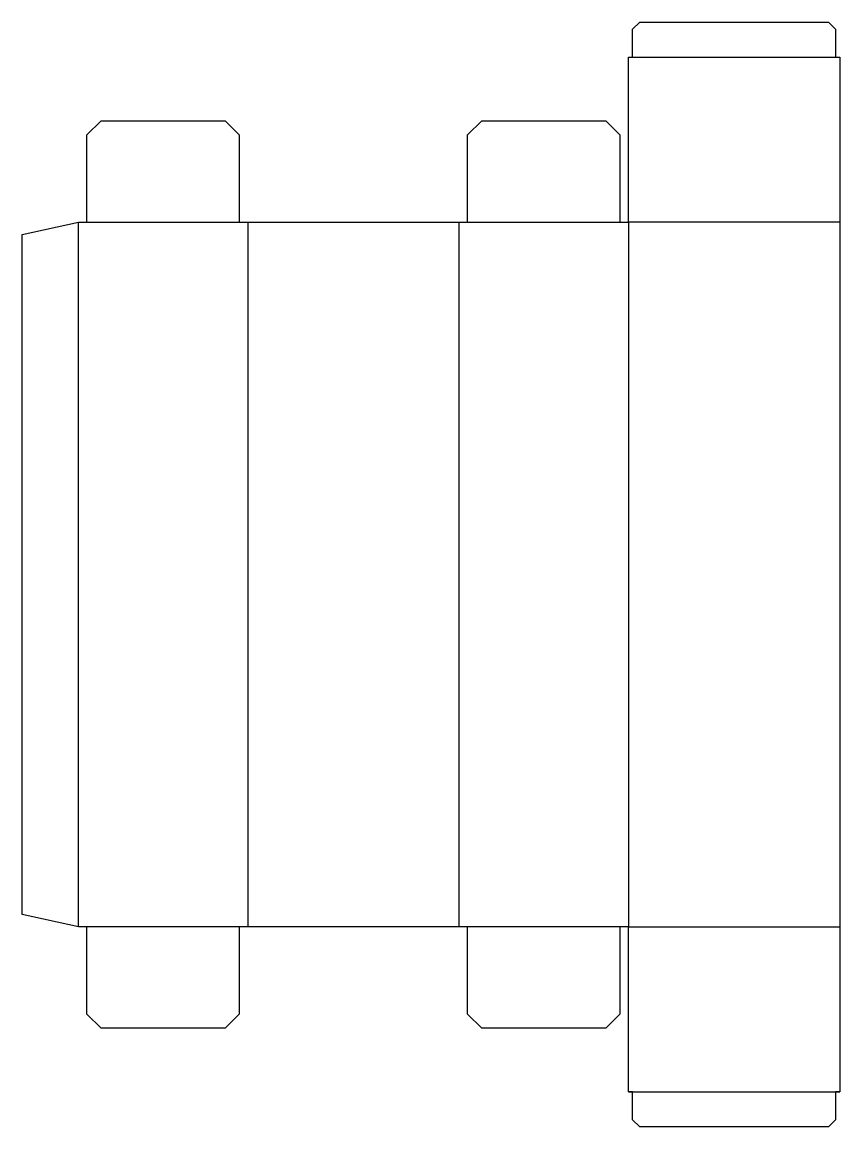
# Model space of a CAD drawing. Header units: millimetres. Extents: x -160 to 420, y -142 to 642.
import ezdxf

# ---------------------------------------------------------------- set-up
doc = ezdxf.new("R2010")
doc.units = ezdxf.units.MM
doc.layers.add('crease', color=1, linetype='CONTINUOUS')
doc.layers.add('cut', color=7, linetype='CONTINUOUS')

msp = doc.modelspace()

# ---------------------------------------------------------------- linework, layer by layer
at = {"layer": 'crease'}
for p, q in [((270, 617), (420, 617)), ((420, 500), (270, 500)), ((270, 0), (420, 0)), ((270, -117), (420, -117))]:
    msp.add_line(p, q, dxfattribs=at)
for points in [[(0, 500), (0, 0), (-120, 0), (-120, 500)], [(150, 0), (150, 500), (270, 500), (270, 0)]]:
    msp.add_lwpolyline(points, close=True, dxfattribs=at)
at = {"layer": 'cut'}
msp.add_lwpolyline([(0, 500), (150, 500), (156, 500), (156, 562), (166, 572), (254, 572), (264, 562), (264, 500), (270, 500), (270, 617), (273, 617), (273, 637), (278, 642), (412, 642), (417, 637), (417, 617), (420, 617), (420, 500), (420, 0), (420, -117), (417, -117), (417, -137), (412, -142), (278, -142), (273, -137), (273, -117), (270, -117), (270, 0), (264, 0), (264, -62), (254, -72), (166, -72), (156, -62), (156, 0), (150, 0), (0, 0), (-6, 0), (-6, -62), (-16, -72), (-104, -72), (-114, -62), (-114, 0), (-120, 0), (-160, 8.73), (-160, 491.27), (-120, 500), (-114, 500), (-114, 562), (-104, 572), (-16, 572), (-6, 562), (-6, 500)], close=True, dxfattribs=at)

doc.saveas('drawing.dxf')
